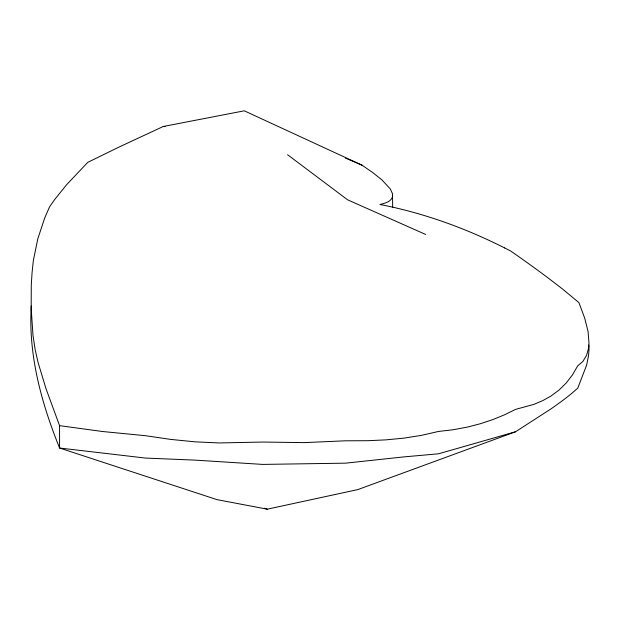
<?xml version="1.0" encoding="UTF-8"?>
<svg xmlns="http://www.w3.org/2000/svg" width="620" height="620" viewBox="0 0 620 620"><rect width="100%" height="100%" fill="white"/><g stroke="black" fill="none" stroke-linecap="round" stroke-linejoin="round"><path stroke-width="0.93" d="M392.669 207.103L392.514 193.781L390.29 188.93L381.804 179.785L372.403 172.329L362.041 165.191L244.296 110.817L163.254 126.488L119.427 146.878L87.753 162.37L66.565 184.768L54.692 199.508L49.553 206.863L44.694 218.008L37.789 238.871L33.348 260.516L32.054 272.854L31.279 284.999L31.171 308.411L33.007 335.451L35.139 349.517L38.169 362.808L46.074 388.903L59.574 425.653L59.574 448.02L216.969 499.627L267.259 509.183L357.825 489.591L515.6 431.745L550.971 408.89A123.969 16.848 -28.6 0 0 572.431 392.809L577.755 388.159L586.621 365.149L588.519 355.733L588.992 350.192A111.003 51.073 -41.8 0 0 588.868 345.046M31.279 305.986C28.164 354.95 41.408 403.008 59.574 448.02L145.367 458.056L195.052 460.125L262.655 464.411L345.611 463.163L403.721 456.909L438.534 453.801L515.6 431.745M392.677 195.75C391.941 201.74 384.764 203.259 379.983 204.499C423.359 212.916 465.264 228.067 504.672 247.946M163.254 126.488L165.083 126.658M59.574 425.653L102.323 431.489L145.367 435.689L170.872 439.425L195.044 441.835L219.201 442.951L262.655 442.052L304.288 442.618L345.611 440.797L367.807 440.712L385.927 439.867L403.729 438.154L421.243 435.411L438.534 431.443L453.429 429.722L467.976 426.971L480.423 423.708L492.582 419.678L504.347 414.896L515.6 409.386L534.107 404.294L542.826 400.59L550.986 396.033L559.07 390.026L566.238 382.966L572.469 374.883L577.755 365.792L582.862 361.46L586.574 355.33L588.535 348.3L589 343.193L588.078 331.607L584.699 318.099L578.894 302.591L562.309 288.835L547.297 277.341A163.897 13.353 33.1 0 0 510.717 251.03L504.68 247.953M264.523 508.214L267.259 509.183M425.723 234.484L347.634 199.834L287.541 154.706M362.01 165.176A163.897 3.875 24.6 0 1 353.981 161.758M353.144 161.401A163.897 3.875 24.6 0 1 345.309 158.03"/></g></svg>
